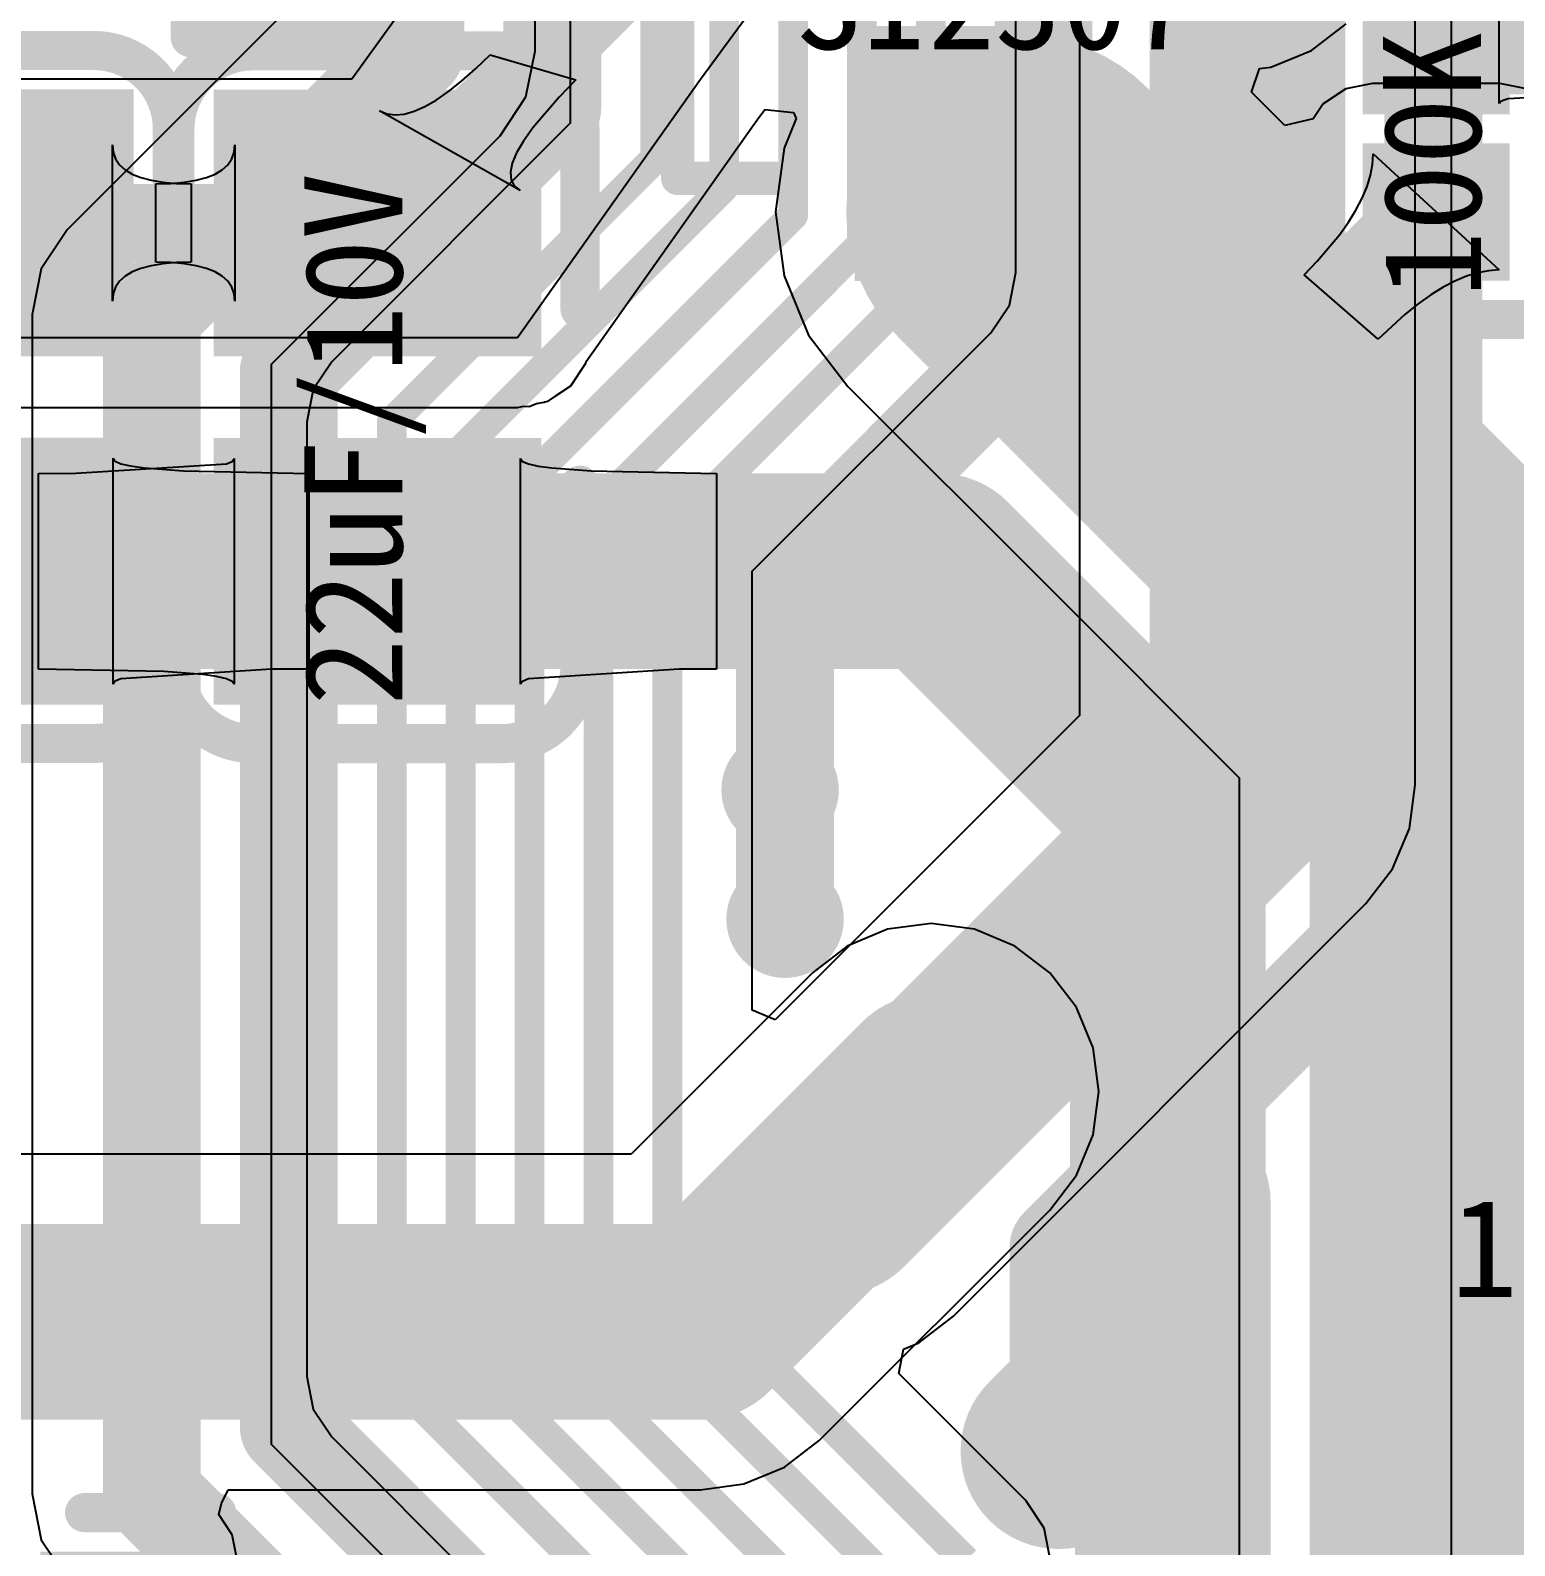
# Model space of a CAD drawing. Header units: millimetres. Extents: x -30 to 3.5, y -1.1 to 91.3.
# Drawn here: x -14.04 to -6.46, y 41.5 to 49.25 of the extents above; entities that cross this region are included whole.
import ezdxf

# ---------------------------------------------------------------- set-up
doc = ezdxf.new("R2010")
doc.units = ezdxf.units.MM
for name, color, linetype in [('BottomLayer', 5, 'Continuous'), ('MultiLayer', 9, 'Continuous'), ('TopLayer', 1, 'Continuous'), ('TopOverlay', 2, 'Continuous'), ('TopPaste', 8, 'Continuous'), ('TopSolder', 216, 'Continuous'), ('ViaHoleLayer', 16, 'Continuous')]:
    doc.layers.add(name, color=color, linetype=linetype)

# ---------------------------------------------------------------- blocks, each defined once
blk = doc.blocks.new('LC_0402_R_16')
at = {"layer": 'TopLayer'}
for points in [[(-0.725, -0.325), (-0.125, -0.325), (-0.725, 0.325), (-0.125, 0.325)], [(0.125, -0.325), (0.725, -0.325), (0.125, 0.325), (0.725, 0.325)]]:
    blk.add_solid(points, dxfattribs=at)
at = {"layer": 'TopOverlay', "const_width": 0.2}
for points in [[(-0.3, 0.575), (-0.975, 0.575)], [(-0.975, 0.575), (-0.975, -0.575)], [(0.975, 0.575), (0.3, 0.575)], [(0.975, 0.575), (0.975, -0.575)], [(-0.3, -0.575), (-0.975, -0.575)], [(0.975, -0.575), (0.3, -0.575)]]:
    blk.add_lwpolyline(points, dxfattribs=at)
at = {"layer": 'TopOverlay', "const_width": 0.1}
for points in [[(-1.025, 0.575, 1), (-0.925, 0.575, 1)], [(-1.025, 0.575, 1), (-0.925, 0.575, 1)], [(-0.35, 0.575, 1), (-0.25, 0.575, 1)], [(0.25, 0.575, 1), (0.35, 0.575, 1)], [(0.925, 0.575, 1), (1.025, 0.575, 1)], [(0.925, 0.575, 1), (1.025, 0.575, 1)], [(-1.025, -0.575, 1), (-0.925, -0.575, 1)], [(-1.025, -0.575, 1), (-0.925, -0.575, 1)], [(-0.35, -0.575, 1), (-0.25, -0.575, 1)], [(0.25, -0.575, 1), (0.35, -0.575, 1)], [(0.925, -0.575, 1), (1.025, -0.575, 1)], [(0.925, -0.575, 1), (1.025, -0.575, 1)]]:
    blk.add_lwpolyline(points, format="xyb", close=True, dxfattribs=at)
at = {"layer": 'TopPaste'}
for points in [[(-0.725, -0.325), (-0.125, -0.325), (-0.725, 0.325), (-0.125, 0.325)], [(0.125, -0.325), (0.725, -0.325), (0.125, 0.325), (0.725, 0.325)]]:
    blk.add_solid(points, dxfattribs=at)
at = {"layer": 'TopSolder'}
for points in [[(-0.7758, -0.3758), (-0.0742, -0.3758), (-0.7758, 0.3758), (-0.0742, 0.3758)], [(0.0742, -0.3758), (0.7758, -0.3758), (0.0742, 0.3758), (0.7758, 0.3758)]]:
    blk.add_solid(points, dxfattribs=at)
blk = doc.blocks.new('LC_0402_R_20')
at = {"layer": 'TopLayer'}
for points in [[(-0.725, -0.325), (-0.125, -0.325), (-0.725, 0.325), (-0.125, 0.325)], [(0.125, -0.325), (0.725, -0.325), (0.125, 0.325), (0.725, 0.325)]]:
    blk.add_solid(points, dxfattribs=at)
at = {"layer": 'TopOverlay', "const_width": 0.2}
for points in [[(-0.975, 0.575), (-0.3, 0.575)], [(-0.975, 0.575), (-0.975, -0.575)], [(0.3, 0.575), (0.975, 0.575)], [(0.975, 0.575), (0.975, -0.575)], [(-0.975, -0.575), (-0.3, -0.575)], [(0.3, -0.575), (0.975, -0.575)]]:
    blk.add_lwpolyline(points, dxfattribs=at)
at = {"layer": 'TopOverlay', "const_width": 0.1}
for points in [[(-1.025, 0.575, 1), (-0.925, 0.575, 1)], [(-1.025, 0.575, 1), (-0.925, 0.575, 1)], [(-0.35, 0.575, 1), (-0.25, 0.575, 1)], [(0.25, 0.575, 1), (0.35, 0.575, 1)], [(0.925, 0.575, 1), (1.025, 0.575, 1)], [(0.925, 0.575, 1), (1.025, 0.575, 1)], [(-1.025, -0.575, 1), (-0.925, -0.575, 1)], [(-1.025, -0.575, 1), (-0.925, -0.575, 1)], [(-0.35, -0.575, 1), (-0.25, -0.575, 1)], [(0.25, -0.575, 1), (0.35, -0.575, 1)], [(0.925, -0.575, 1), (1.025, -0.575, 1)], [(0.925, -0.575, 1), (1.025, -0.575, 1)]]:
    blk.add_lwpolyline(points, format="xyb", close=True, dxfattribs=at)
at = {"layer": 'TopPaste'}
for points in [[(-0.725, -0.325), (-0.125, -0.325), (-0.725, 0.325), (-0.125, 0.325)], [(0.125, -0.325), (0.725, -0.325), (0.125, 0.325), (0.725, 0.325)]]:
    blk.add_solid(points, dxfattribs=at)
at = {"layer": 'TopSolder'}
for points in [[(-0.7758, -0.3758), (-0.0742, -0.3758), (-0.7758, 0.3758), (-0.0742, 0.3758)], [(0.0742, -0.3758), (0.7758, -0.3758), (0.0742, 0.3758), (0.7758, 0.3758)]]:
    blk.add_solid(points, dxfattribs=at)
blk = doc.blocks.new('LC_0402_R_22')
at = {"layer": 'TopLayer'}
for points in [[(-0.725, -0.325), (-0.125, -0.325), (-0.725, 0.325), (-0.125, 0.325)], [(0.125, -0.325), (0.725, -0.325), (0.125, 0.325), (0.725, 0.325)]]:
    blk.add_solid(points, dxfattribs=at)
at = {"layer": 'TopOverlay', "const_width": 0.2}
for points in [[(-0.975, 0.575), (-0.3, 0.575)], [(-0.975, 0.575), (-0.975, -0.575)], [(0.3, 0.575), (0.975, 0.575)], [(0.975, 0.575), (0.975, -0.575)], [(-0.975, -0.575), (-0.3, -0.575)], [(0.3, -0.575), (0.975, -0.575)]]:
    blk.add_lwpolyline(points, dxfattribs=at)
at = {"layer": 'TopOverlay', "const_width": 0.1}
for points in [[(-1.025, 0.575, 1), (-0.925, 0.575, 1)], [(-1.025, 0.575, 1), (-0.925, 0.575, 1)], [(-0.35, 0.575, 1), (-0.25, 0.575, 1)], [(0.25, 0.575, 1), (0.35, 0.575, 1)], [(0.925, 0.575, 1), (1.025, 0.575, 1)], [(0.925, 0.575, 1), (1.025, 0.575, 1)], [(-1.025, -0.575, 1), (-0.925, -0.575, 1)], [(-1.025, -0.575, 1), (-0.925, -0.575, 1)], [(-0.35, -0.575, 1), (-0.25, -0.575, 1)], [(0.25, -0.575, 1), (0.35, -0.575, 1)], [(0.925, -0.575, 1), (1.025, -0.575, 1)], [(0.925, -0.575, 1), (1.025, -0.575, 1)]]:
    blk.add_lwpolyline(points, format="xyb", close=True, dxfattribs=at)
at = {"layer": 'TopPaste'}
for points in [[(-0.725, -0.325), (-0.125, -0.325), (-0.725, 0.325), (-0.125, 0.325)], [(0.125, -0.325), (0.725, -0.325), (0.125, 0.325), (0.725, 0.325)]]:
    blk.add_solid(points, dxfattribs=at)
at = {"layer": 'TopSolder'}
for points in [[(-0.7758, -0.3758), (-0.0742, -0.3758), (-0.7758, 0.3758), (-0.0742, 0.3758)], [(0.0742, -0.3758), (0.7758, -0.3758), (0.0742, 0.3758), (0.7758, 0.3758)]]:
    blk.add_solid(points, dxfattribs=at)
blk = doc.blocks.new('SOT_23___GDS_26')
at = {"layer": 'TopLayer'}
for points in [[(-0.4572, 0.466), (0.4572, 0.466), (-0.4572, 1.566), (0.4572, 1.566)], [(-1.4072, -1.4732), (-0.4928, -1.4732), (-1.4072, -0.5588), (-0.4928, -0.5588)], [(0.4928, -1.4732), (1.4072, -1.4732), (0.4928, -0.5588), (1.4072, -0.5588)]]:
    blk.add_solid(points, dxfattribs=at)
at = {"layer": 'TopOverlay', "const_width": 0.17}
for points in [[(-0.95, 1.143), (-1.458, 1.143)], [(-1.458, 1.143), (-1.458, 0)], [(1.463, 1.143), (0.955, 1.143)], [(1.463, 1.143), (1.463, 0)], [(0.2184, -1.143), (-0.2134, -1.143)]]:
    blk.add_lwpolyline(points, dxfattribs=at)
at = {"layer": 'TopOverlay', "const_width": 0.085}
for points in [[(-1.5005, 1.143, 1), (-1.4155, 1.143, 1)], [(-1.5005, 1.143, 1), (-1.4155, 1.143, 1)], [(-0.9925, 1.143, 1), (-0.9075, 1.143, 1)], [(0.9125, 1.143, 1), (0.9975, 1.143, 1)], [(1.4205, 1.143, 1), (1.5055, 1.143, 1)], [(1.4205, 1.143, 1), (1.5055, 1.143, 1)], [(-1.5005, 0, 1), (-1.4155, 0, 1)], [(1.4205, 0, 1), (1.5055, 0, 1)], [(-0.2559, -1.143, 1), (-0.1709, -1.143, 1)], [(0.1759, -1.143, 1), (0.2609, -1.143, 1)]]:
    blk.add_lwpolyline(points, format="xyb", close=True, dxfattribs=at)
at = {"layer": 'TopPaste'}
for points in [[(-0.4572, 0.466), (0.4572, 0.466), (-0.4572, 1.566), (0.4572, 1.566)], [(-1.4072, -1.4732), (-0.4928, -1.4732), (-1.4072, -0.5588), (-0.4928, -0.5588)], [(0.4928, -1.4732), (1.4072, -1.4732), (0.4928, -0.5588), (1.4072, -0.5588)]]:
    blk.add_solid(points, dxfattribs=at)
at = {"layer": 'TopSolder'}
for points in [[(-0.5588, 0.3644), (0.5588, 0.3644), (-0.5588, 1.6676), (0.5588, 1.6676)], [(-1.5088, -1.5748), (-0.3912, -1.5748), (-1.5088, -0.4572), (-0.3912, -0.4572)], [(0.3912, -1.5748), (1.5088, -1.5748), (0.3912, -0.4572), (1.5088, -0.4572)]]:
    blk.add_solid(points, dxfattribs=at)
blk = doc.blocks.new('LC_0603_C_48')
at = {"layer": 'TopLayer'}
for points in [[(-1.235, -0.49), (-0.305, -0.49), (-1.235, 0.49), (-0.305, 0.49)], [(0.305, -0.49), (1.235, -0.49), (0.305, 0.49), (1.235, 0.49)]]:
    blk.add_solid(points, dxfattribs=at)
at = {"layer": 'TopOverlay', "const_width": 0.2}
for points in [[(-1.535, 0.39, -0.414213), (-1.135, 0.79)], [(1.135, 0.79, -0.414213), (1.535, 0.39)], [(-1.135, -0.79, -0.414213), (-1.535, -0.39)], [(1.535, -0.39, -0.414213), (1.135, -0.79)]]:
    blk.add_lwpolyline(points, format="xyb", dxfattribs=at)
for points in [[(-1.135, 0.79), (-0.4, 0.79)], [(0.4, 0.79), (1.135, 0.79)], [(-1.535, -0.39), (-1.535, 0.39)], [(1.535, -0.39), (1.535, 0.39)], [(-1.135, -0.79), (-0.4, -0.79)], [(0.4, -0.79), (1.135, -0.79)]]:
    blk.add_lwpolyline(points, dxfattribs=at)
at = {"layer": 'TopOverlay', "const_width": 0.1}
for points in [[(-1.185, 0.79, 1), (-1.085, 0.79, 1)], [(-1.185, 0.79, 1), (-1.085, 0.79, 1)], [(-0.45, 0.79, 1), (-0.35, 0.79, 1)], [(0.35, 0.79, 1), (0.45, 0.79, 1)], [(1.085, 0.79, 1), (1.185, 0.79, 1)], [(1.085, 0.79, 1), (1.185, 0.79, 1)], [(-1.585, 0.39, 1), (-1.485, 0.39, 1)], [(-1.585, 0.39, 1), (-1.485, 0.39, 1)], [(1.485, 0.39, 1), (1.585, 0.39, 1)], [(1.485, 0.39, 1), (1.585, 0.39, 1)], [(-1.585, -0.39, 1), (-1.485, -0.39, 1)], [(-1.585, -0.39, 1), (-1.485, -0.39, 1)], [(1.485, -0.39, 1), (1.585, -0.39, 1)], [(1.485, -0.39, 1), (1.585, -0.39, 1)], [(-1.185, -0.79, 1), (-1.085, -0.79, 1)], [(-1.185, -0.79, 1), (-1.085, -0.79, 1)], [(-0.45, -0.79, 1), (-0.35, -0.79, 1)], [(0.35, -0.79, 1), (0.45, -0.79, 1)], [(1.085, -0.79, 1), (1.185, -0.79, 1)], [(1.085, -0.79, 1), (1.185, -0.79, 1)]]:
    blk.add_lwpolyline(points, format="xyb", close=True, dxfattribs=at)
at = {"layer": 'TopPaste'}
for points in [[(-1.235, -0.49), (-0.305, -0.49), (-1.235, 0.49), (-0.305, 0.49)], [(0.305, -0.49), (1.235, -0.49), (0.305, 0.49), (1.235, 0.49)]]:
    blk.add_solid(points, dxfattribs=at)
at = {"layer": 'TopSolder'}
for points in [[(-1.3366, -0.5916), (-0.2034, -0.5916), (-1.3366, 0.5916), (-0.2034, 0.5916)], [(0.2034, -0.5916), (1.3366, -0.5916), (0.2034, 0.5916), (1.3366, 0.5916)]]:
    blk.add_solid(points, dxfattribs=at)
blk = doc.blocks.new('LC_0805_C_49')
at = {"layer": 'TopLayer'}
for points in [[(-1.47, -0.735), (-0.31, -0.735), (-1.47, 0.735), (-0.31, 0.735)], [(0.31, -0.735), (1.47, -0.735), (0.31, 0.735), (1.47, 0.735)]]:
    blk.add_solid(points, dxfattribs=at)
at = {"layer": 'TopOverlay', "const_width": 0.2}
for points in [[(-1.77, 0.635, -0.414214), (-1.37, 1.035)], [(1.37, 1.035, -0.414213), (1.77, 0.635)], [(-1.37, -1.035, -0.414213), (-1.77, -0.635)], [(1.77, -0.635, -0.414214), (1.37, -1.035)]]:
    blk.add_lwpolyline(points, format="xyb", dxfattribs=at)
for points in [[(-1.37, 1.035), (-0.45, 1.035)], [(0.45, 1.035), (1.37, 1.035)], [(-1.77, -0.635), (-1.77, 0.635)], [(1.77, -0.635), (1.77, 0.635)], [(-1.37, -1.035), (-0.45, -1.035)], [(0.45, -1.035), (1.37, -1.035)]]:
    blk.add_lwpolyline(points, dxfattribs=at)
at = {"layer": 'TopOverlay', "const_width": 0.1}
for points in [[(-1.42, 1.035, 1), (-1.32, 1.035, 1)], [(-1.42, 1.035, 1), (-1.32, 1.035, 1)], [(-0.5, 1.035, 1), (-0.4, 1.035, 1)], [(0.4, 1.035, 1), (0.5, 1.035, 1)], [(1.32, 1.035, 1), (1.42, 1.035, 1)], [(1.32, 1.035, 1), (1.42, 1.035, 1)], [(-1.82, 0.635, 1), (-1.72, 0.635, 1)], [(-1.82, 0.635, 1), (-1.72, 0.635, 1)], [(1.72, 0.635, 1), (1.82, 0.635, 1)], [(1.72, 0.635, 1), (1.82, 0.635, 1)], [(-1.82, -0.635, 1), (-1.72, -0.635, 1)], [(-1.82, -0.635, 1), (-1.72, -0.635, 1)], [(1.72, -0.635, 1), (1.82, -0.635, 1)], [(1.72, -0.635, 1), (1.82, -0.635, 1)], [(-1.42, -1.035, 1), (-1.32, -1.035, 1)], [(-1.42, -1.035, 1), (-1.32, -1.035, 1)], [(-0.5, -1.035, 1), (-0.4, -1.035, 1)], [(0.4, -1.035, 1), (0.5, -1.035, 1)], [(1.32, -1.035, 1), (1.42, -1.035, 1)], [(1.32, -1.035, 1), (1.42, -1.035, 1)]]:
    blk.add_lwpolyline(points, format="xyb", close=True, dxfattribs=at)
at = {"layer": 'TopPaste'}
for points in [[(-1.47, -0.735), (-0.31, -0.735), (-1.47, 0.735), (-0.31, 0.735)], [(0.31, -0.735), (1.47, -0.735), (0.31, 0.735), (1.47, 0.735)]]:
    blk.add_solid(points, dxfattribs=at)
at = {"layer": 'TopSolder'}
for points in [[(-1.5716, -0.8366), (-0.2084, -0.8366), (-1.5716, 0.8366), (-0.2084, 0.8366)], [(0.2084, -0.8366), (1.5716, -0.8366), (0.2084, 0.8366), (1.5716, 0.8366)]]:
    blk.add_solid(points, dxfattribs=at)
blk = doc.blocks.new('LC_0805_C_55')
at = {"layer": 'TopLayer'}
for points in [[(-1.47, -0.735), (-0.31, -0.735), (-1.47, 0.735), (-0.31, 0.735)], [(0.31, -0.735), (1.47, -0.735), (0.31, 0.735), (1.47, 0.735)]]:
    blk.add_solid(points, dxfattribs=at)
at = {"layer": 'TopOverlay', "const_width": 0.2}
for points in [[(-1.77, 0.635, -0.414214), (-1.37, 1.035)], [(1.37, 1.035, -0.414213), (1.77, 0.635)], [(-1.37, -1.035, -0.414213), (-1.77, -0.635)], [(1.77, -0.635, -0.414214), (1.37, -1.035)]]:
    blk.add_lwpolyline(points, format="xyb", dxfattribs=at)
for points in [[(-0.45, 1.035), (-1.37, 1.035)], [(1.37, 1.035), (0.45, 1.035)], [(-1.77, -0.635), (-1.77, 0.635)], [(1.77, -0.635), (1.77, 0.635)], [(-0.45, -1.035), (-1.37, -1.035)], [(1.37, -1.035), (0.45, -1.035)]]:
    blk.add_lwpolyline(points, dxfattribs=at)
at = {"layer": 'TopOverlay', "const_width": 0.1}
for points in [[(-1.42, 1.035, 1), (-1.32, 1.035, 1)], [(-1.42, 1.035, 1), (-1.32, 1.035, 1)], [(-0.5, 1.035, 1), (-0.4, 1.035, 1)], [(0.4, 1.035, 1), (0.5, 1.035, 1)], [(1.32, 1.035, 1), (1.42, 1.035, 1)], [(1.32, 1.035, 1), (1.42, 1.035, 1)], [(-1.82, 0.635, 1), (-1.72, 0.635, 1)], [(-1.82, 0.635, 1), (-1.72, 0.635, 1)], [(1.72, 0.635, 1), (1.82, 0.635, 1)], [(1.72, 0.635, 1), (1.82, 0.635, 1)], [(-1.82, -0.635, 1), (-1.72, -0.635, 1)], [(-1.82, -0.635, 1), (-1.72, -0.635, 1)], [(1.72, -0.635, 1), (1.82, -0.635, 1)], [(1.72, -0.635, 1), (1.82, -0.635, 1)], [(-1.42, -1.035, 1), (-1.32, -1.035, 1)], [(-1.42, -1.035, 1), (-1.32, -1.035, 1)], [(-0.5, -1.035, 1), (-0.4, -1.035, 1)], [(0.4, -1.035, 1), (0.5, -1.035, 1)], [(1.32, -1.035, 1), (1.42, -1.035, 1)], [(1.32, -1.035, 1), (1.42, -1.035, 1)]]:
    blk.add_lwpolyline(points, format="xyb", close=True, dxfattribs=at)
at = {"layer": 'TopPaste'}
for points in [[(-1.47, -0.735), (-0.31, -0.735), (-1.47, 0.735), (-0.31, 0.735)], [(0.31, -0.735), (1.47, -0.735), (0.31, 0.735), (1.47, 0.735)]]:
    blk.add_solid(points, dxfattribs=at)
at = {"layer": 'TopSolder'}
for points in [[(-1.5716, -0.8366), (-0.2084, -0.8366), (-1.5716, 0.8366), (-0.2084, 0.8366)], [(0.2084, -0.8366), (1.5716, -0.8366), (0.2084, 0.8366), (1.5716, 0.8366)]]:
    blk.add_solid(points, dxfattribs=at)
blk = doc.blocks.new('LC_0805_C_56')
at = {"layer": 'TopLayer'}
for points in [[(-1.47, -0.735), (-0.31, -0.735), (-1.47, 0.735), (-0.31, 0.735)], [(0.31, -0.735), (1.47, -0.735), (0.31, 0.735), (1.47, 0.735)]]:
    blk.add_solid(points, dxfattribs=at)
at = {"layer": 'TopOverlay', "const_width": 0.2}
for points in [[(-1.77, 0.635, -0.414214), (-1.37, 1.035)], [(1.37, 1.035, -0.414213), (1.77, 0.635)], [(-1.37, -1.035, -0.414213), (-1.77, -0.635)], [(1.77, -0.635, -0.414214), (1.37, -1.035)]]:
    blk.add_lwpolyline(points, format="xyb", dxfattribs=at)
for points in [[(-0.45, 1.035), (-1.37, 1.035)], [(1.37, 1.035), (0.45, 1.035)], [(-1.77, -0.635), (-1.77, 0.635)], [(1.77, -0.635), (1.77, 0.635)], [(-0.45, -1.035), (-1.37, -1.035)], [(1.37, -1.035), (0.45, -1.035)]]:
    blk.add_lwpolyline(points, dxfattribs=at)
at = {"layer": 'TopOverlay', "const_width": 0.1}
for points in [[(-1.42, 1.035, 1), (-1.32, 1.035, 1)], [(-1.42, 1.035, 1), (-1.32, 1.035, 1)], [(-0.5, 1.035, 1), (-0.4, 1.035, 1)], [(0.4, 1.035, 1), (0.5, 1.035, 1)], [(1.32, 1.035, 1), (1.42, 1.035, 1)], [(1.32, 1.035, 1), (1.42, 1.035, 1)], [(-1.82, 0.635, 1), (-1.72, 0.635, 1)], [(-1.82, 0.635, 1), (-1.72, 0.635, 1)], [(1.72, 0.635, 1), (1.82, 0.635, 1)], [(1.72, 0.635, 1), (1.82, 0.635, 1)], [(-1.82, -0.635, 1), (-1.72, -0.635, 1)], [(-1.82, -0.635, 1), (-1.72, -0.635, 1)], [(1.72, -0.635, 1), (1.82, -0.635, 1)], [(1.72, -0.635, 1), (1.82, -0.635, 1)], [(-1.42, -1.035, 1), (-1.32, -1.035, 1)], [(-1.42, -1.035, 1), (-1.32, -1.035, 1)], [(-0.5, -1.035, 1), (-0.4, -1.035, 1)], [(0.4, -1.035, 1), (0.5, -1.035, 1)], [(1.32, -1.035, 1), (1.42, -1.035, 1)], [(1.32, -1.035, 1), (1.42, -1.035, 1)]]:
    blk.add_lwpolyline(points, format="xyb", close=True, dxfattribs=at)
at = {"layer": 'TopPaste'}
for points in [[(-1.47, -0.735), (-0.31, -0.735), (-1.47, 0.735), (-0.31, 0.735)], [(0.31, -0.735), (1.47, -0.735), (0.31, 0.735), (1.47, 0.735)]]:
    blk.add_solid(points, dxfattribs=at)
at = {"layer": 'TopSolder'}
for points in [[(-1.5716, -0.8366), (-0.2084, -0.8366), (-1.5716, 0.8366), (-0.2084, 0.8366)], [(0.2084, -0.8366), (1.5716, -0.8366), (0.2084, 0.8366), (1.5716, 0.8366)]]:
    blk.add_solid(points, dxfattribs=at)

msp = doc.modelspace()

# ---------------------------------------------------------------- linework, layer by layer
at = {"layer": 'BottomLayer'}
for p, q in [((-11.4628, 49.1394), (-11.4628, 58.4068)), ((-6.7815, 57.9147), (-6.7815, 40.0734)), ((-9.0063, 48.0078), (-9.0063, 51.8314)), ((-8.6805, 51.3334), (-8.6805, 45.7449)), ((-6.9659, 45.3898), (-6.9659, 51.3334)), ((-11.2829, 51.2482), (-11.2829, 48.7709)), ((-12.6864, 49.3928), (-13.8536, 48.2256)), ((-11.5094, 48.9053), (-11.4628, 49.1394)), ((-11.642, 48.7068), (-11.5094, 48.9053)), ((-12.8092, 47.5396), (-11.642, 48.7068)), ((-11.2829, 48.7709), (-12.5021, 47.5517)), ((-13.8536, 48.2256), (-13.9862, 48.0271)), ((-13.9862, 48.0271), (-14.0328, 47.793)), ((-9.0393, 47.8416), (-9.0063, 48.0078)), ((-14.0328, 47.793), (-14.0328, 41.7674)), ((-9.1335, 47.7006), (-9.0393, 47.8416)), ((-10.3527, 46.4815), (-9.1335, 47.7006)), ((-9.1335, 47.7006), (-9.1335, 47.7006)), ((-12.8092, 42.0208), (-12.8092, 47.5396)), ((-12.5021, 47.5517), (-12.5963, 47.4108)), ((-12.5963, 47.4108), (-12.6293, 47.2446)), ((-12.6293, 47.2446), (-12.6293, 42.3673)), ((-10.3527, 44.2387), (-10.3527, 46.4815)), ((-8.6805, 45.7449), (-10.2353, 44.1901)), ((-6.9951, 45.1679), (-6.9659, 45.3898)), ((-7.0807, 44.9611), (-6.9951, 45.1679)), ((-7.217, 44.7836), (-7.0807, 44.9611)), ((-9.3252, 42.6754), (-7.217, 44.7836)), ((-10.2353, 44.1901), (-10.3527, 44.2387)), ((-9.5027, 42.5391), (-9.3252, 42.6754)), ((-9.6048, 42.3825), (-9.58, 42.5071)), ((-9.58, 42.5071), (-9.5027, 42.5391)), ((-12.6293, 42.3673), (-12.5963, 42.2011)), ((-8.9557, 41.7334), (-9.6048, 42.3825)), ((-12.5963, 42.2011), (-12.5021, 42.0601)), ((-12.5021, 42.0601), (-11.1051, 40.6632)), ((-11.4642, 40.6758), (-12.8092, 42.0208)), ((-14.0328, 41.7674), (-13.9862, 41.5333)), ((-8.8615, 41.5925), (-8.9557, 41.7334)), ((-8.8285, 41.4263), (-8.8615, 41.5925)), ((-13.9862, 41.5333), (-13.8536, 41.3348))]:
    msp.add_line(p, q, dxfattribs=at)
for points, const_width in [([(-12.0746, 49.1394), (-12.0746, 58.6602)], 0.5), ([(-11.3746, 48.8488), (-11.3746, 58.0167)], 0.5), ([(-6.8732, 44.9428), (-6.8732, 52.7456)], 0.5), ([(-8.8646, 47.752), (-8.8646, 52.07)], 0.5), ([(-9.4406, 48.0078), (-9.4406, 51.8314)], 0.152), ([(-7.8232, 45.3898), (-7.8232, 51.3334)], 1), ([(-9.7926, 48.1536), (-9.7926, 51.6856)], 0.152), ([(-10.1446, 48.2994), (-10.1446, 51.5398)], 0.152), ([(-10.4966, 48.4452), (-10.4966, 51.394)], 0.152), ([(-10.8486, 48.591), (-10.8486, 51.2482)], 0.152), ([(-13.421, 47.793), (-12.0746, 49.1394)], 0.5), ([(-12.721, 47.5024), (-11.3746, 48.8488)], 0.5), ([(-12.195, 47.2446), (-10.8486, 48.591)], 0.152), ([(-11.843, 47.0988), (-10.4966, 48.4452)], 0.152), ([(-11.491, 46.953), (-10.1446, 48.2994)], 0.152), ([(-11.139, 46.8072), (-9.7926, 48.1536)], 0.152), ([(-10.787, 46.6614), (-9.4406, 48.0078)], 0.152), ([(-13.421, 41.7674), (-13.421, 47.793)], 0.5), ([(-10.1854, 46.4312), (-8.8646, 47.752)], 0.5), ([(-12.721, 42.1088), (-12.721, 47.5024)], 0.5), ([(-12.195, 42.3673), (-12.195, 47.2446)], 0.152), ([(-11.843, 42.5131), (-11.843, 47.0988)], 0.152), ([(-11.491, 42.6589), (-11.491, 46.953)], 0.152), ([(-11.139, 42.8047), (-11.139, 46.8072)], 0.152), ([(-10.787, 42.9505), (-10.787, 46.6614)], 0.152), ([(-10.1854, 44.704), (-10.1854, 46.4312)], 0.5), ([(-9.9314, 43.2816), (-7.8232, 45.3898)], 1), ([(-8.7884, 43.0276), (-6.8732, 44.9428)], 0.5), ([(-8.2042, 35.8648), (-8.2042, 43.2562)], 1), ([(-8.7884, 41.9862), (-8.7884, 43.0276)], 0.5), ([(-10.787, 42.9505), (-9.2628, 41.4263)], 0.152), ([(-11.139, 42.8047), (-9.6148, 41.2805)], 0.152), ([(-11.491, 42.6589), (-9.9668, 41.1347)], 0.152), ([(-11.843, 42.5131), (-10.3188, 40.9889)], 0.152), ([(-12.195, 42.3673), (-10.6708, 40.8431)], 0.152), ([(-12.721, 42.1088), (-11.1968, 40.5846)], 0.5), ([(-13.421, 41.7674), (-11.8968, 40.2432)], 0.5)]:
    msp.add_lwpolyline(points, dxfattribs=dict(at, const_width=const_width))
for points, const_width in [([(-12.1996, 49.1394, 1), (-11.9496, 49.1394, 1)], 0.25), ([(-12.1996, 49.1394, 1), (-11.9496, 49.1394, 1)], 0.25), ([(-11.4996, 48.8488, 1), (-11.2496, 48.8488, 1)], 0.25), ([(-11.4996, 48.8488, 1), (-11.2496, 48.8488, 1)], 0.25), ([(-10.8866, 48.591, 1), (-10.8106, 48.591, 1)], 0.076), ([(-10.8866, 48.591, 1), (-10.8106, 48.591, 1)], 0.076), ([(-10.5346, 48.4452, 1), (-10.4586, 48.4452, 1)], 0.076), ([(-10.5346, 48.4452, 1), (-10.4586, 48.4452, 1)], 0.076), ([(-10.1826, 48.2994, 1), (-10.1066, 48.2994, 1)], 0.076), ([(-10.1826, 48.2994, 1), (-10.1066, 48.2994, 1)], 0.076), ([(-9.8306, 48.1536, 1), (-9.7546, 48.1536, 1)], 0.076), ([(-9.8306, 48.1536, 1), (-9.7546, 48.1536, 1)], 0.076), ([(-9.4786, 48.0078, 1), (-9.4026, 48.0078, 1)], 0.076), ([(-9.4786, 48.0078, 1), (-9.4026, 48.0078, 1)], 0.076), ([(-13.546, 47.793, 1), (-13.296, 47.793, 1)], 0.25), ([(-13.546, 47.793, 1), (-13.296, 47.793, 1)], 0.25), ([(-8.9896, 47.752, 1), (-8.7396, 47.752, 1)], 0.25), ([(-8.9896, 47.752, 1), (-8.7396, 47.752, 1)], 0.25), ([(-12.846, 47.5024, 1), (-12.596, 47.5024, 1)], 0.25), ([(-12.846, 47.5024, 1), (-12.596, 47.5024, 1)], 0.25), ([(-12.233, 47.2446, 1), (-12.157, 47.2446, 1)], 0.076), ([(-12.233, 47.2446, 1), (-12.157, 47.2446, 1)], 0.076), ([(-11.881, 47.0988, 1), (-11.805, 47.0988, 1)], 0.076), ([(-11.881, 47.0988, 1), (-11.805, 47.0988, 1)], 0.076), ([(-11.529, 46.953, 1), (-11.453, 46.953, 1)], 0.076), ([(-11.529, 46.953, 1), (-11.453, 46.953, 1)], 0.076), ([(-11.177, 46.8072, 1), (-11.101, 46.8072, 1)], 0.076), ([(-11.177, 46.8072, 1), (-11.101, 46.8072, 1)], 0.076), ([(-10.0306, 46.482, 1), (-9.7306, 46.482, 1)], 0.3), ([(-10.825, 46.6614, 1), (-10.749, 46.6614, 1)], 0.076), ([(-10.825, 46.6614, 1), (-10.749, 46.6614, 1)], 0.076), ([(-10.3104, 46.4312, 1), (-10.0604, 46.4312, 1)], 0.25), ([(-10.3104, 46.4312, 1), (-10.0604, 46.4312, 1)], 0.25), ([(-9.1416, 46.1264, 1), (-8.8416, 46.1264, 1)], 0.3), ([(-8.0732, 45.3898, 1), (-7.5732, 45.3898, 1)], 0.5), ([(-8.0732, 45.3898, 1), (-7.5732, 45.3898, 1)], 0.5), ([(-10.3608, 45.3644, 1), (-10.0608, 45.3644, 1)], 0.3), ([(-6.9982, 44.9428, 1), (-6.7482, 44.9428, 1)], 0.25), ([(-6.9982, 44.9428, 1), (-6.7482, 44.9428, 1)], 0.25), ([(-10.3354, 44.704, 1), (-10.0354, 44.704, 1)], 0.3), ([(-10.3104, 44.704, 1), (-10.0604, 44.704, 1)], 0.25), ([(-9.6234, 43.8404, 1), (-9.2234, 43.8404, 1)], 0.4), ([(-10.1814, 43.2816, 1), (-9.6814, 43.2816, 1)], 0.5), ([(-8.4542, 43.2562, 1), (-7.9542, 43.2562, 1)], 0.5), ([(-10.0814, 43.2816, 1), (-9.7814, 43.2816, 1)], 0.3), ([(-8.9134, 43.0276, 1), (-8.6634, 43.0276, 1)], 0.25), ([(-8.9134, 43.0276, 1), (-8.6634, 43.0276, 1)], 0.25), ([(-10.825, 42.9505, 1), (-10.749, 42.9505, 1)], 0.076), ([(-10.825, 42.9505, 1), (-10.749, 42.9505, 1)], 0.076), ([(-11.177, 42.8047, 1), (-11.101, 42.8047, 1)], 0.076), ([(-11.177, 42.8047, 1), (-11.101, 42.8047, 1)], 0.076), ([(-11.529, 42.6589, 1), (-11.453, 42.6589, 1)], 0.076), ([(-11.529, 42.6589, 1), (-11.453, 42.6589, 1)], 0.076), ([(-11.881, 42.5131, 1), (-11.805, 42.5131, 1)], 0.076), ([(-11.881, 42.5131, 1), (-11.805, 42.5131, 1)], 0.076), ([(-8.3542, 42.291, 1), (-8.0542, 42.291, 1)], 0.3), ([(-12.233, 42.3673, 1), (-12.157, 42.3673, 1)], 0.076), ([(-12.233, 42.3673, 1), (-12.157, 42.3673, 1)], 0.076), ([(-12.846, 42.1088, 1), (-12.596, 42.1088, 1)], 0.25), ([(-12.846, 42.1088, 1), (-12.596, 42.1088, 1)], 0.25), ([(-8.9384, 41.9862, 1), (-8.6384, 41.9862, 1)], 0.3), ([(-8.9134, 41.9862, 1), (-8.6634, 41.9862, 1)], 0.25), ([(-13.546, 41.7674, 1), (-13.296, 41.7674, 1)], 0.25), ([(-13.546, 41.7674, 1), (-13.296, 41.7674, 1)], 0.25)]:
    msp.add_lwpolyline(points, format="xyb", close=True, dxfattribs=dict(at, const_width=const_width))
at = {"layer": 'MultiLayer'}
for points, const_width in [([(-10.0306, 46.482, 1), (-9.7306, 46.482, 1)], 0.3), ([(-9.1416, 46.1264, 1), (-8.8416, 46.1264, 1)], 0.3), ([(-10.3608, 45.3644, 1), (-10.0608, 45.3644, 1)], 0.3), ([(-10.3354, 44.704, 1), (-10.0354, 44.704, 1)], 0.3), ([(-9.6234, 43.8404, 1), (-9.2234, 43.8404, 1)], 0.4), ([(-10.0814, 43.2816, 1), (-9.7814, 43.2816, 1)], 0.3), ([(-8.3542, 42.291, 1), (-8.0542, 42.291, 1)], 0.3), ([(-8.9384, 41.9862, 1), (-8.6384, 41.9862, 1)], 0.3)]:
    msp.add_lwpolyline(points, format="xyb", close=True, dxfattribs=dict(at, const_width=const_width))
at = {"layer": 'TopLayer'}
for p, q in [((-11.2268, 50.6222), (-12.3987, 48.9966)), ((-10.6172, 48.9966), (-9.6774, 50.2736)), ((-6.5363, 48.8709), (-6.5363, 49.4643)), ((-7.4961, 49.1431), (-7.3186, 49.2794)), ((-11.7669, 49.048), (-11.6915, 49.1205)), ((-11.6915, 49.1205), (-11.2537, 48.9927)), ((-7.7029, 49.0575), (-7.4961, 49.1431)), ((-11.838, 48.9852), (-11.7669, 49.048)), ((-7.8019, 48.9296), (-7.7611, 49.0498)), ((-7.7611, 49.0498), (-7.7029, 49.0575)), ((-12.3987, 48.9966), (-16.9672, 48.9966)), ((-11.9679, 48.8889), (-11.9051, 48.9322)), ((-11.9051, 48.9322), (-11.838, 48.9852)), ((-11.5524, 47.6758), (-10.6172, 48.9966)), ((-11.2537, 48.9927), (-11.3401, 48.9035)), ((-7.3196, 48.9473), (-7.4353, 48.8699)), ((-7.183, 48.9745), (-7.3196, 48.9473)), ((-6.533, 48.9745), (-7.183, 48.9745)), ((-6.3964, 48.9473), (-6.533, 48.9745)), ((-12.081, 48.8317), (-12.0265, 48.8554)), ((-12.0265, 48.8554), (-11.9679, 48.8889)), ((-11.3401, 48.9035), (-11.4744, 48.7468)), ((-7.6314, 48.759), (-7.8019, 48.9296)), ((-7.4353, 48.8699), (-7.4864, 48.7936)), ((-6.5313, 48.8798), (-6.5363, 48.8709)), ((-6.5163, 48.8877), (-6.5313, 48.8798)), ((-6.4913, 48.8947), (-6.5163, 48.8877)), ((-6.1313, 48.9171), (-6.4913, 48.8947)), ((-11.5395, 48.427), (-12.2572, 48.8346)), ((-12.2572, 48.8346), (-12.2194, 48.8193)), ((-12.2194, 48.8193), (-12.1775, 48.8137)), ((-12.1775, 48.8137), (-12.1313, 48.8178)), ((-12.1313, 48.8178), (-12.081, 48.8317)), ((-11.2017, 47.5535), (-10.3278, 48.7877)), ((-10.3278, 48.7877), (-10.2885, 48.8411)), ((-10.2885, 48.8411), (-10.1423, 48.8256)), ((-10.1284, 48.7946), (-10.1908, 48.6439)), ((-10.1423, 48.8256), (-10.1284, 48.7946)), ((-7.4864, 48.7936), (-7.6314, 48.759)), ((-11.4744, 48.7468), (-11.5223, 48.6793)), ((-13.6223, 47.861), (-13.6223, 48.661)), ((-13.6223, 48.661), (-13.6183, 48.623)), ((-13.6183, 48.623), (-13.6062, 48.589)), ((-13.013, 48.589), (-13.0009, 48.623)), ((-13.0009, 48.623), (-12.9969, 48.661)), ((-12.9969, 48.661), (-12.9969, 47.861)), ((-11.5223, 48.6793), (-11.5573, 48.6191)), ((-10.1908, 48.6439), (-10.2338, 48.3176)), ((-13.6062, 48.589), (-13.5861, 48.559)), ((-13.5861, 48.559), (-13.5579, 48.533)), ((-13.0613, 48.533), (-13.0331, 48.559)), ((-13.0331, 48.559), (-13.013, 48.589)), ((-11.5795, 48.5662), (-11.5888, 48.5205)), ((-11.5573, 48.6191), (-11.5795, 48.5662)), ((-7.1938, 48.5048), (-7.1832, 48.5604)), ((-7.1832, 48.5604), (-7.1797, 48.6143)), ((-7.1797, 48.6143), (-6.5363, 48.0209)), ((-13.5579, 48.533), (-13.5216, 48.511)), ((-13.5216, 48.511), (-13.4773, 48.493)), ((-13.4773, 48.493), (-13.4249, 48.479)), ((-13.4249, 48.479), (-13.3644, 48.469)), ((-13.3644, 48.469), (-13.2959, 48.463)), ((-13.3233, 48.463), (-13.2548, 48.469)), ((-13.2548, 48.469), (-13.1943, 48.479)), ((-13.1943, 48.479), (-13.1419, 48.493)), ((-13.1419, 48.493), (-13.0976, 48.511)), ((-13.0976, 48.511), (-13.0613, 48.533)), ((-11.5888, 48.5205), (-11.5852, 48.4821)), ((-11.5852, 48.4821), (-11.5688, 48.4509)), ((-7.2115, 48.4474), (-7.1938, 48.5048)), ((-13.3999, 48.461), (-13.3233, 48.463)), ((-13.3999, 48.061), (-13.3999, 48.461)), ((-13.2959, 48.463), (-13.2193, 48.461)), ((-13.2193, 48.461), (-13.2193, 48.061)), ((-11.5688, 48.4509), (-11.5395, 48.427)), ((-7.2363, 48.3882), (-7.2115, 48.4474)), ((-10.2338, 48.3176), (-10.1908, 47.9913)), ((-7.307, 48.2646), (-7.2681, 48.3273)), ((-7.2681, 48.3273), (-7.2363, 48.3882)), ((-7.3529, 48.2), (-7.307, 48.2646)), ((-7.4661, 48.0657), (-7.3529, 48.2)), ((-13.5216, 48.011), (-13.5579, 47.989)), ((-13.4773, 48.029), (-13.5216, 48.011)), ((-13.4249, 48.043), (-13.4773, 48.029)), ((-13.3644, 48.053), (-13.4249, 48.043)), ((-13.3233, 48.059), (-13.3999, 48.061)), ((-13.2959, 48.059), (-13.3644, 48.053)), ((-13.2548, 48.053), (-13.3233, 48.059)), ((-13.2193, 48.061), (-13.2959, 48.059)), ((-13.1943, 48.043), (-13.2548, 48.053)), ((-13.1419, 48.029), (-13.1943, 48.043)), ((-13.0976, 48.011), (-13.1419, 48.029)), ((-13.0613, 47.989), (-13.0976, 48.011)), ((-7.5333, 47.9959), (-7.4661, 48.0657)), ((-6.6458, 48.0068), (-6.7032, 47.9891)), ((-6.5902, 48.0174), (-6.6458, 48.0068)), ((-6.5363, 48.0209), (-6.5902, 48.0174)), ((-13.6062, 47.933), (-13.6183, 47.899)), ((-13.5861, 47.963), (-13.6062, 47.933)), ((-13.5579, 47.989), (-13.5861, 47.963)), ((-13.0331, 47.963), (-13.0613, 47.989)), ((-13.013, 47.933), (-13.0331, 47.963)), ((-13.0009, 47.899), (-13.013, 47.933)), ((-10.1908, 47.9913), (-10.0649, 47.6872)), ((-7.1547, 47.6673), (-7.5333, 47.9959)), ((-6.8233, 47.9325), (-6.886, 47.8936)), ((-6.7624, 47.9643), (-6.8233, 47.9325)), ((-6.7032, 47.9891), (-6.7624, 47.9643)), ((-13.6183, 47.899), (-13.6223, 47.861)), ((-12.9969, 47.861), (-13.0009, 47.899)), ((-6.9506, 47.8477), (-7.0168, 47.7946)), ((-6.886, 47.8936), (-6.9506, 47.8477)), ((-7.0168, 47.7946), (-7.1547, 47.6673)), ((-16.9672, 47.6758), (-11.5524, 47.6758)), ((-10.0649, 47.6872), (-9.8645, 47.4261)), ((-11.2809, 47.4287), (-11.2035, 47.5444)), ((-11.2035, 47.5444), (-11.2017, 47.5535)), ((-11.3605, 47.3755), (-11.2809, 47.4287)), ((-9.8645, 47.4261), (-8.8417, 46.4033)), ((-16.9672, 47.3189), (-11.5524, 47.3189)), ((-11.5524, 47.3189), (-11.5226, 47.3249)), ((-11.5226, 47.3249), (-11.4922, 47.324)), ((-11.4922, 47.324), (-11.455, 47.3383)), ((-11.455, 47.3383), (-11.4158, 47.3461)), ((-11.4158, 47.3461), (-11.4129, 47.3481)), ((-11.4129, 47.3481), (-11.3966, 47.3513)), ((-11.3966, 47.3513), (-11.3639, 47.3732)), ((-11.3639, 47.3732), (-11.3622, 47.3738)), ((-11.3622, 47.3738), (-11.3605, 47.3755)), ((-13.8099, 46.9828), (-13.0399, 47.0304)), ((-13.6193, 45.9053), (-13.6193, 47.0587)), ((-13.6193, 47.0587), (-13.6093, 47.0441)), ((-13.6093, 47.0441), (-13.5793, 47.0311)), ((-13.5793, 47.0311), (-13.5293, 47.0196)), ((-13.5293, 47.0196), (-13.4593, 47.0096)), ((-13.4593, 47.0096), (-13.2593, 46.9943)), ((-13.0399, 47.0304), (-13.0099, 47.0433)), ((-13.0099, 47.0433), (-12.9999, 47.0577)), ((-12.9999, 47.0577), (-12.9999, 45.9043)), ((-11.5365, 45.9043), (-11.5365, 47.0577)), ((-11.5365, 47.0577), (-11.5265, 47.0433)), ((-11.5265, 47.0433), (-11.4965, 47.0304)), ((-11.4965, 47.0304), (-11.4465, 47.0191)), ((-11.4465, 47.0191), (-11.3765, 47.0093)), ((-11.3765, 47.0093), (-11.1765, 46.9941)), ((-13.9999, 46.982), (-13.8099, 46.9828)), ((-13.9999, 45.982), (-13.9999, 46.982)), ((-13.2593, 46.9943), (-12.6193, 46.982)), ((-12.6193, 46.982), (-12.6193, 45.982)), ((-11.1765, 46.9941), (-10.5365, 46.982)), ((-10.5365, 46.982), (-10.5365, 45.982)), ((-8.8417, 46.4033), (-7.8648, 45.4264)), ((-13.3599, 45.9696), (-13.9999, 45.982)), ((-13.6093, 45.9199), (-13.6193, 45.9053)), ((-13.5793, 45.9329), (-13.6093, 45.9199)), ((-12.8093, 45.9812), (-13.5793, 45.9329)), ((-13.1599, 45.954), (-13.3599, 45.9696)), ((-13.0899, 45.9439), (-13.1599, 45.954)), ((-13.0399, 45.9323), (-13.0899, 45.9439)), ((-13.0099, 45.9191), (-13.0399, 45.9323)), ((-12.9999, 45.9043), (-13.0099, 45.9191)), ((-12.6193, 45.982), (-12.8093, 45.9812)), ((-11.5265, 45.9191), (-11.5365, 45.9043)), ((-11.4965, 45.9323), (-11.5265, 45.9191)), ((-10.7265, 45.9812), (-11.4965, 45.9323)), ((-10.5365, 45.982), (-10.7265, 45.9812)), ((-7.8648, 45.4264), (-7.8648, 31.9766)), ((-9.4393, 44.6819), (-9.6612, 44.6526)), ((-9.2174, 44.6526), (-9.4393, 44.6819)), ((-9.6612, 44.6526), (-9.8679, 44.567)), ((-9.0106, 44.567), (-9.2174, 44.6526)), ((-9.8679, 44.567), (-10.0455, 44.4308)), ((-8.833, 44.4308), (-9.0106, 44.567)), ((-10.0455, 44.4308), (-10.9723, 43.5039)), ((-8.6968, 44.2532), (-8.833, 44.4308)), ((-8.6112, 44.0464), (-8.6968, 44.2532)), ((-8.5819, 43.8245), (-8.6112, 44.0464)), ((-8.6112, 43.6026), (-8.5819, 43.8245)), ((-8.6968, 43.3959), (-8.6112, 43.6026)), ((-10.9723, 43.5039), (-20.1669, 43.5039)), ((-8.833, 43.2183), (-8.6968, 43.3959)), ((-10.011, 42.0404), (-8.833, 43.2183)), ((-10.1885, 41.9041), (-10.011, 42.0404)), ((-10.3953, 41.8185), (-10.1885, 41.9041)), ((-10.6172, 41.7893), (-10.3953, 41.8185)), ((-13.0652, 41.7195), (-13.0306, 41.7893)), ((-13.0306, 41.7893), (-10.6172, 41.7893)), ((-13.0793, 41.6623), (-13.0652, 41.7195)), ((-13.0101, 41.5588), (-13.0793, 41.6623)), ((-12.9829, 41.4222), (-13.0101, 41.5588))]:
    msp.add_line(p, q, dxfattribs=at)
for points, const_width in [([(-12.2682, 48.261), (-10.221, 50.3082)], 0.4), ([(-6.858, 49.1676), (-6.858, 50.2666)], 0.5), ([(-6.858, 49.1676), (-4.02, 49.1676)], 0.5), ([(-8.973, 48.3176), (-7.9502, 47.2948)], 1.8), ([(-9.271, 48.6156), (-8.973, 48.3176)], 0.5), ([(-7.8808, 47.2948), (-6.858, 48.3176)], 0.5), ([(-16.241, 48.261), (-12.2682, 48.261)], 0.4), ([(-7.9502, 47.2948), (-6.604, 45.9486)], 1.8), ([(-7.9502, 47.2948), (-7.8808, 47.2948)], 0.5), ([(-14.351, 46.482), (-9.4001, 46.482)], 1), ([(-9.4001, 46.482), (-8.2296, 45.3115)], 1), ([(-6.604, 31.9766), (-6.604, 45.9486)], 1.8), ([(-8.2296, 42.545), (-8.2296, 45.3115)], 1), ([(-10.6172, 42.6466), (-9.4393, 43.8245)], 1), ([(-20.1669, 42.6466), (-10.6172, 42.6466)], 1), ([(-8.7884, 41.9862), (-8.2296, 42.545)], 1)]:
    msp.add_lwpolyline(points, dxfattribs=dict(at, const_width=const_width))
for points, const_width in [([(-6.983, 49.1676, 1), (-6.733, 49.1676, 1)], 0.25), ([(-6.983, 49.1676, 1), (-6.733, 49.1676, 1)], 0.25), ([(-9.423, 48.3176, 1), (-8.523, 48.3176, 1)], 0.9), ([(-9.396, 48.6156, 1), (-9.146, 48.6156, 1)], 0.25), ([(-9.098, 48.3176, 1), (-8.848, 48.3176, 1)], 0.25), ([(-6.983, 48.3176, 1), (-6.733, 48.3176, 1)], 0.25), ([(-12.3682, 48.261, 1), (-12.1682, 48.261, 1)], 0.2), ([(-12.3682, 48.261, 1), (-12.1682, 48.261, 1)], 0.2), ([(-8.4002, 47.2948, 1), (-7.5002, 47.2948, 1)], 0.9), ([(-8.4002, 47.2948, 1), (-7.5002, 47.2948, 1)], 0.9), ([(-8.0752, 47.2948, 1), (-7.8252, 47.2948, 1)], 0.25), ([(-8.0058, 47.2948, 1), (-7.7558, 47.2948, 1)], 0.25), ([(-8.0058, 47.2948, 1), (-7.7558, 47.2948, 1)], 0.25), ([(-14.601, 46.482, 1), (-14.101, 46.482, 1)], 0.5), ([(-9.6501, 46.482, 1), (-9.1501, 46.482, 1)], 0.5), ([(-9.6501, 46.482, 1), (-9.1501, 46.482, 1)], 0.5), ([(-7.054, 45.9486, 1), (-6.154, 45.9486, 1)], 0.9), ([(-7.054, 45.9486, 1), (-6.154, 45.9486, 1)], 0.9), ([(-10.0306, 46.482, 1), (-9.7306, 46.482, 1)], 0.3), ([(-9.1416, 46.1264, 1), (-8.8416, 46.1264, 1)], 0.3), ([(-8.4796, 45.3115, 1), (-7.9796, 45.3115, 1)], 0.5), ([(-8.4796, 45.3115, 1), (-7.9796, 45.3115, 1)], 0.5), ([(-10.3608, 45.3644, 1), (-10.0608, 45.3644, 1)], 0.3), ([(-10.3354, 44.704, 1), (-10.0354, 44.704, 1)], 0.3), ([(-9.6893, 43.8245, 1), (-9.1893, 43.8245, 1)], 0.5), ([(-9.6234, 43.8404, 1), (-9.2234, 43.8404, 1)], 0.4), ([(-10.0814, 43.2816, 1), (-9.7814, 43.2816, 1)], 0.3), ([(-10.8672, 42.6466, 1), (-10.3672, 42.6466, 1)], 0.5), ([(-10.8672, 42.6466, 1), (-10.3672, 42.6466, 1)], 0.5), ([(-8.4796, 42.545, 1), (-7.9796, 42.545, 1)], 0.5), ([(-8.4796, 42.545, 1), (-7.9796, 42.545, 1)], 0.5), ([(-8.3542, 42.291, 1), (-8.0542, 42.291, 1)], 0.3), ([(-9.0384, 41.9862, 1), (-8.5384, 41.9862, 1)], 0.5), ([(-8.9384, 41.9862, 1), (-8.6384, 41.9862, 1)], 0.3)]:
    msp.add_lwpolyline(points, format="xyb", close=True, dxfattribs=dict(at, const_width=const_width))
at = {"layer": 'ViaHoleLayer'}
for points, const_width in [([(-9.9806, 46.482, 1), (-9.7806, 46.482, 1)], 0.2), ([(-9.0916, 46.1264, 1), (-8.8916, 46.1264, 1)], 0.2), ([(-10.3108, 45.3644, 1), (-10.1108, 45.3644, 1)], 0.2), ([(-10.2854, 44.704, 1), (-10.0854, 44.704, 1)], 0.2), ([(-9.5484, 43.8404, 1), (-9.2984, 43.8404, 1)], 0.25), ([(-10.0314, 43.2816, 1), (-9.8314, 43.2816, 1)], 0.2), ([(-8.3042, 42.291, 1), (-8.1042, 42.291, 1)], 0.2), ([(-8.8884, 41.9862, 1), (-8.6884, 41.9862, 1)], 0.2)]:
    msp.add_lwpolyline(points, format="xyb", close=True, dxfattribs=dict(at, const_width=const_width))

# ---------------------------------------------------------------- block references
for name, p, rotation in [('LC_0402_R_22', (-12.6492, 50.1836), 90), ('SOT_23___GDS_26', (-9.271, 49.6316), 180), ('LC_0402_R_20', (-6.858, 48.7426), 90), ('LC_0805_C_56', (-14.351, 47.372), 270), ('LC_0805_C_55', (-12.2682, 47.371), 270), ('LC_0603_C_48', (-5.5118, 44.831), 360), ('LC_0805_C_49', (-5.5128, 42.9514), 360), ('LC_0402_R_16', (-14.0648, 41.0972), 180)]:
    msp.add_blockref(name, p, dxfattribs=dict(rotation=rotation))

# ---------------------------------------------------------------- texts
at = {"layer": 'TopOverlay'}
for s, p in [('SI2307', (-10.1346, 49.149)), ('10uF/10V', (-6.7818, 42.7736))]:
    msp.add_text(s, height=0.5, dxfattribs=at).set_placement(p)
for s, p in [('100K', (-6.6294, 47.879)), ('22uF/10V', (-12.1412, 45.7962))]:
    msp.add_text(s, height=0.5, rotation=90, dxfattribs=at).set_placement(p)

doc.saveas('drawing.dxf')
